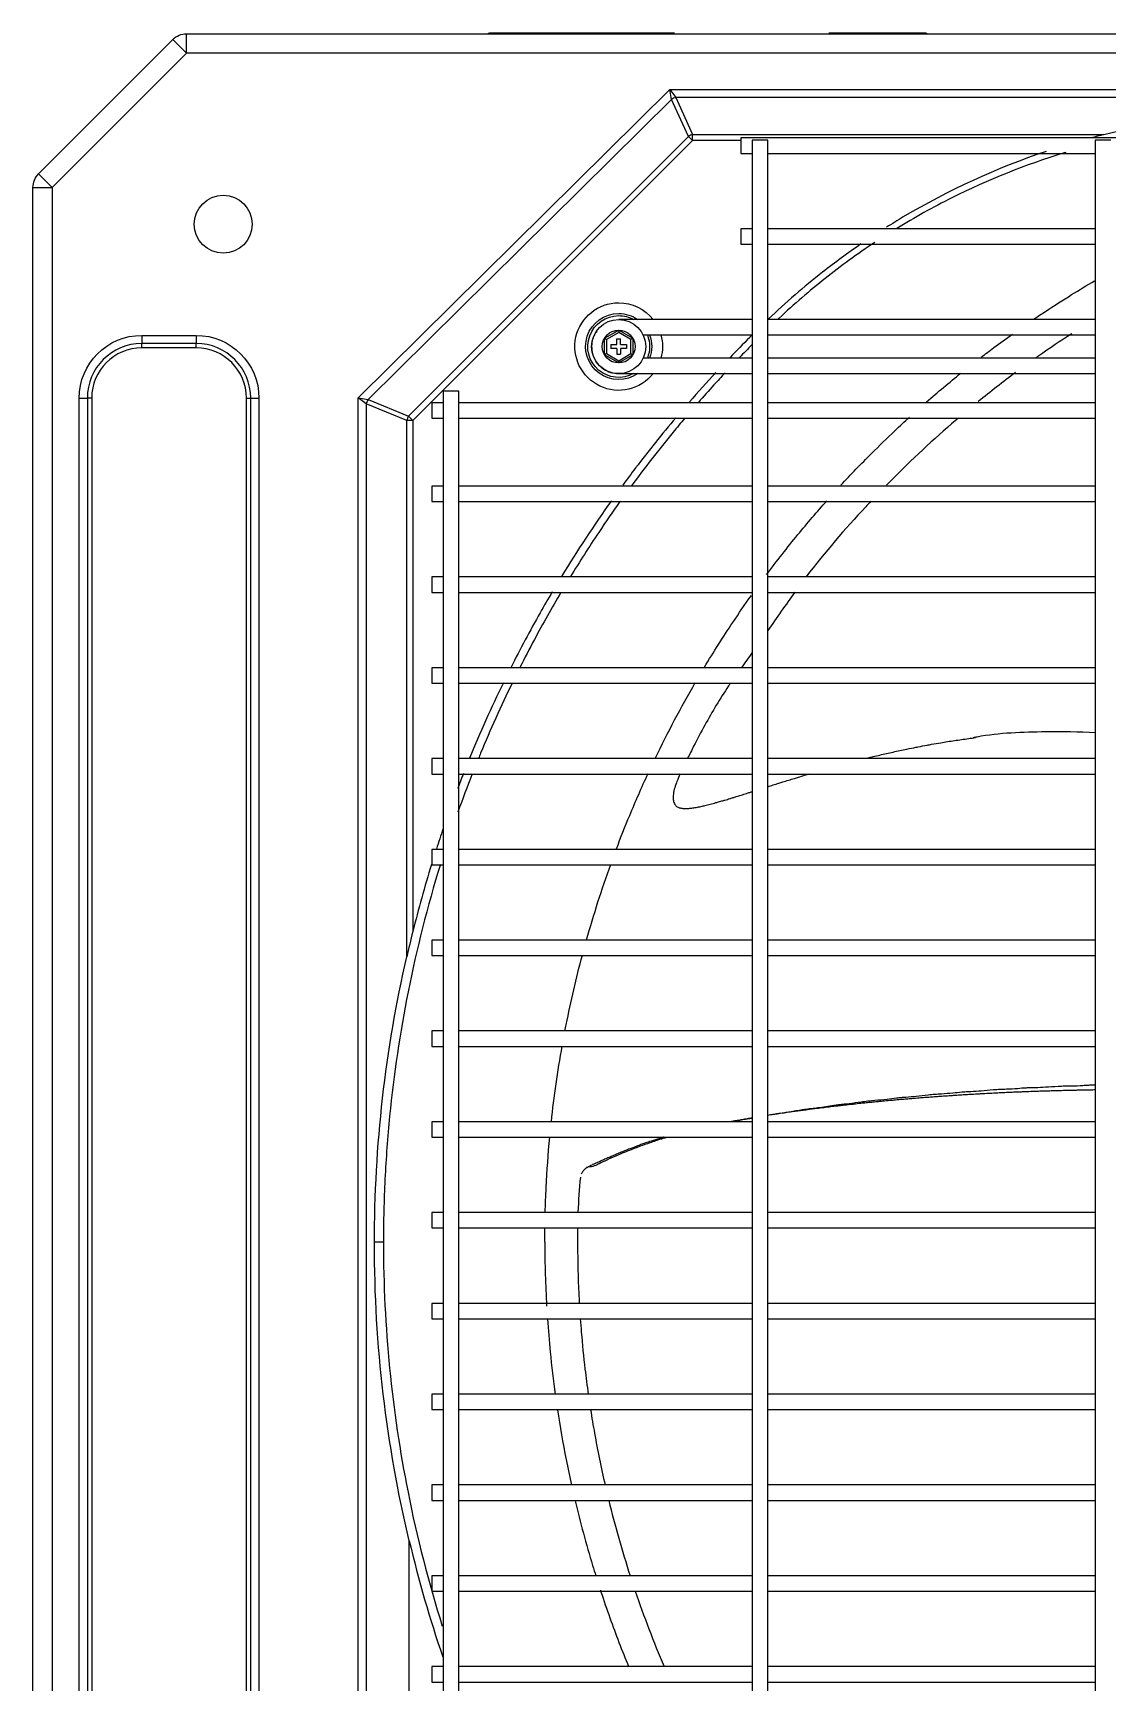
# Model space of a CAD drawing. Extents: x 58467 to 79089, y -33726 to -17391.
# Drawn here: x 72327.38 to 72355.18, y -19134.43 to -19091.76 of the extents above; entities that cross this region are included whole.
import ezdxf

# ---------------------------------------------------------------- set-up
doc = ezdxf.new("R2010")
doc.units = 0
doc.header["$LTSCALE"] = 100

# ---------------------------------------------------------------- blocks, each defined once
blk = doc.blocks.new('ZSGT')
at = {"color": 3}
for p, q in [((40391.467, -24502.922, -3.539), (40459.472, -24502.922, -3.539)), ((40391.467, -24503.421, -3.539), (40391.467, -24502.922, -3.539)), ((40399.614, -24502.902, -3.539), (40399.314, -24502.902, -3.539)), ((40404.097, -24502.902, -3.539), (40399.614, -24502.902, -3.539)), ((40399.614, -24502.922, -3.539), (40399.614, -24502.902, -3.539)), ((40410.278, -24502.902, -3.539), (40408.095, -24502.902, -3.539)), ((40410.278, -24502.922, -3.539), (40410.278, -24502.902, -3.539)), ((40410.578, -24502.902, -3.539), (40410.278, -24502.902, -3.539)), ((40387.639, -24506.546, -3.539), (40391.113, -24503.068, -3.539)), ((40391.113, -24503.068, -3.539), (40391.467, -24503.421, -3.539)), ((40391.467, -24503.421, -3.539), (40387.993, -24506.899, -3.539)), ((40459.472, -24503.421, -3.539), (40391.467, -24503.421, -3.539)), ((40395.909, -24512.343, -3.539), (40403.981, -24504.362, -3.539)), ((40404.023, -24504.619, -3.539), (40396.167, -24512.385, -3.539)), ((40403.981, -24504.362, -3.539), (40453.036, -24504.362, -3.539)), ((40403.981, -24504.362, -3.539), (40404.133, -24504.574, -3.539)), ((40404.023, -24504.619, -3.539), (40403.981, -24504.362, -3.539)), ((40404.457, -24505.576, -3.539), (40404.023, -24504.619, -3.539)), ((40404.133, -24504.574, -3.539), (40404.567, -24505.531, -3.539)), ((40452.884, -24504.574, -3.539), (40404.133, -24504.574, -3.539)), ((40404.567, -24505.531, -3.539), (40415.214, -24505.531, -3.539)), ((40404.567, -24505.686, -3.539), (40404.567, -24505.531, -3.539)), ((40397.214, -24512.819, -3.539), (40404.457, -24505.576, -3.539)), ((40404.567, -24505.686, -3.539), (40397.324, -24512.929, -3.539)), ((40404.567, -24505.686, -3.539), (40404.457, -24505.576, -3.539)), ((40405.812, -24505.686, -3.539), (40404.567, -24505.686, -3.539)), ((40451.205, -24505.617, -3.539), (40405.812, -24505.617, -3.539)), ((40405.812, -24505.617, -3.539), (40405.812, -24506.017, -3.539)), ((40406.112, -24505.674, -3.539), (40406.112, -24624.037, -3.539)), ((40406.312, -24505.674, -3.539), (40406.112, -24505.674, -3.539)), ((40406.512, -24505.674, -3.539), (40406.312, -24505.674, -3.539)), ((40406.512, -24624.037, -3.539), (40406.512, -24505.674, -3.539)), ((40414.991, -24505.674, -3.539), (40414.991, -24624.037, -3.539)), ((40415.191, -24505.674, -3.539), (40414.991, -24505.674, -3.539)), ((40415.391, -24505.674, -3.539), (40415.191, -24505.674, -3.539)), ((40405.812, -24506.017, -3.539), (40406.112, -24506.017, -3.539)), ((40406.512, -24506.017, -3.539), (40414.991, -24506.017, -3.539)), ((40387.639, -24506.546, -3.539), (40387.993, -24506.899, -3.539)), ((40387.493, -24622.901, -3.539), (40387.493, -24506.899, -3.539)), ((40387.493, -24506.899, -3.539), (40387.993, -24506.899, -3.539)), ((40387.993, -24506.899, -3.539), (40387.993, -24622.901, -3.539)), ((40406.112, -24507.966, -3.539), (40405.812, -24507.966, -3.539)), ((40405.812, -24507.966, -3.539), (40405.812, -24508.366, -3.539)), ((40414.991, -24507.966, -3.539), (40406.512, -24507.966, -3.539)), ((40405.812, -24508.366, -3.539), (40406.112, -24508.366, -3.539)), ((40406.512, -24508.366, -3.539), (40414.991, -24508.366, -3.539)), ((40402.286, -24510.803, -3.539), (40402.654, -24510.591, -3.539)), ((40402.654, -24510.649, -3.539), (40402.336, -24510.832, -3.539)), ((40402.654, -24510.591, -3.539), (40403.022, -24510.803, -3.539)), ((40402.654, -24510.591, -3.539), (40402.654, -24510.649, -3.539)), ((40402.972, -24510.832, -3.539), (40402.654, -24510.649, -3.539)), ((40404.654, -24510.316, -3.539), (40402.656, -24510.316, -3.539)), ((40404.654, -24510.316, -3.539), (40402.67, -24510.316, -3.539)), ((40404.695, -24510.316, -3.539), (40404.33, -24510.316, -3.539)), ((40404.978, -24510.316, -3.539), (40404.695, -24510.316, -3.539)), ((40406.113, -24510.316, -3.539), (40404.978, -24510.316, -3.539)), ((40414.991, -24510.316, -3.539), (40406.513, -24510.316, -3.539)), ((40390.312, -24510.726, -3.539), (40391.718, -24510.726, -3.539)), ((40390.312, -24510.726, -3.539), (40390.312, -24510.938, -3.539)), ((40391.718, -24510.938, -3.539), (40390.312, -24510.938, -3.539)), ((40390.312, -24511.05, -3.539), (40390.312, -24510.938, -3.539)), ((40391.718, -24511.05, -3.539), (40390.312, -24511.05, -3.539)), ((40391.718, -24510.726, -3.539), (40391.718, -24510.938, -3.539)), ((40391.718, -24511.05, -3.539), (40391.718, -24510.938, -3.539)), ((40402.286, -24511.228, -3.539), (40402.286, -24510.803, -3.539)), ((40402.286, -24510.803, -3.539), (40402.336, -24510.832, -3.539)), ((40402.336, -24510.832, -3.539), (40402.336, -24511.199, -3.539)), ((40402.454, -24510.966, -3.539), (40402.604, -24510.966, -3.539)), ((40402.454, -24510.966, -3.539), (40402.454, -24511.066, -3.539)), ((40402.604, -24511.066, -3.539), (40402.454, -24511.066, -3.539)), ((40402.604, -24510.816, -3.539), (40402.704, -24510.816, -3.539)), ((40402.604, -24510.966, -3.539), (40402.604, -24510.816, -3.539)), ((40402.604, -24511.066, -3.539), (40402.604, -24511.216, -3.539)), ((40402.704, -24510.966, -3.539), (40402.704, -24510.816, -3.539)), ((40402.704, -24510.966, -3.539), (40402.854, -24510.966, -3.539)), ((40402.704, -24511.066, -3.539), (40402.704, -24511.216, -3.539)), ((40402.854, -24511.066, -3.539), (40402.704, -24511.066, -3.539)), ((40402.854, -24510.966, -3.539), (40402.854, -24511.066, -3.539)), ((40403.022, -24510.803, -3.539), (40402.972, -24510.832, -3.539)), ((40402.972, -24511.199, -3.539), (40402.972, -24510.832, -3.539)), ((40403.022, -24510.803, -3.539), (40403.022, -24511.228, -3.539)), ((40403.286, -24510.716, -3.539), (40404.654, -24510.716, -3.539)), ((40404.33, -24510.716, -3.539), (40404.695, -24510.716, -3.539)), ((40404.695, -24510.716, -3.539), (40404.978, -24510.716, -3.539)), ((40404.978, -24510.716, -3.539), (40406.113, -24510.716, -3.539)), ((40406.513, -24510.716, -3.539), (40414.991, -24510.716, -3.539)), ((40402.336, -24511.199, -3.539), (40402.286, -24511.228, -3.539)), ((40402.654, -24511.441, -3.539), (40402.286, -24511.228, -3.539)), ((40402.336, -24511.199, -3.539), (40402.654, -24511.383, -3.539)), ((40402.604, -24511.216, -3.539), (40402.704, -24511.216, -3.539)), ((40402.654, -24511.383, -3.539), (40402.972, -24511.199, -3.539)), ((40403.022, -24511.228, -3.539), (40402.654, -24511.441, -3.539)), ((40402.654, -24511.383, -3.539), (40402.654, -24511.441, -3.539)), ((40402.972, -24511.199, -3.539), (40403.022, -24511.228, -3.539)), ((40404.047, -24511.316, -3.539), (40403.286, -24511.316, -3.539)), ((40404.329, -24511.316, -3.539), (40404.047, -24511.316, -3.539)), ((40404.695, -24511.316, -3.539), (40404.329, -24511.316, -3.539)), ((40404.978, -24511.316, -3.539), (40404.695, -24511.316, -3.539)), ((40406.112, -24511.316, -3.539), (40404.978, -24511.316, -3.539)), ((40414.991, -24511.316, -3.539), (40406.512, -24511.316, -3.539)), ((40402.67, -24511.716, -3.539), (40404.047, -24511.716, -3.539)), ((40404.047, -24511.716, -3.539), (40404.329, -24511.716, -3.539)), ((40404.329, -24511.716, -3.539), (40404.695, -24511.716, -3.539)), ((40404.329, -24511.716, -3.539), (40404.329, -24511.716, -3.539)), ((40404.695, -24511.716, -3.539), (40404.978, -24511.716, -3.539)), ((40404.695, -24511.716, -3.539), (40404.695, -24511.716, -3.539)), ((40404.978, -24511.716, -3.539), (40406.112, -24511.716, -3.539)), ((40406.512, -24511.716, -3.539), (40414.991, -24511.716, -3.539)), ((40388.688, -24617.494, -3.539), (40388.688, -24512.35, -3.539)), ((40388.688, -24512.35, -3.539), (40388.901, -24512.35, -3.539)), ((40388.901, -24512.35, -3.539), (40388.901, -24617.494, -3.539)), ((40389.013, -24512.35, -3.539), (40388.901, -24512.35, -3.539)), ((40389.013, -24512.35, -3.539), (40389.013, -24617.494, -3.539)), ((40393.018, -24512.35, -3.539), (40393.13, -24512.35, -3.539)), ((40393.018, -24617.494, -3.539), (40393.018, -24512.35, -3.539)), ((40393.13, -24617.494, -3.539), (40393.13, -24512.35, -3.539)), ((40393.13, -24512.35, -3.539), (40393.342, -24512.35, -3.539)), ((40393.342, -24512.35, -3.539), (40393.342, -24617.494, -3.539)), ((40395.909, -24617.501, -3.539), (40395.909, -24512.343, -3.539)), ((40396.121, -24512.495, -3.539), (40395.909, -24512.343, -3.539)), ((40395.909, -24512.343, -3.539), (40396.167, -24512.385, -3.539)), ((40398.113, -24512.173, -3.539), (40398.113, -24617.628, -3.539)), ((40398.313, -24512.173, -3.539), (40398.113, -24512.173, -3.539)), ((40398.513, -24512.173, -3.539), (40398.313, -24512.173, -3.539)), ((40398.513, -24617.628, -3.539), (40398.513, -24512.173, -3.539)), ((40397.169, -24512.929, -3.539), (40396.121, -24512.495, -3.539)), ((40396.121, -24512.495, -3.539), (40396.121, -24617.349, -3.539)), ((40396.167, -24512.385, -3.539), (40397.214, -24512.819, -3.539)), ((40398.114, -24512.473, -3.539), (40397.814, -24512.473, -3.539)), ((40397.814, -24512.473, -3.539), (40397.814, -24512.873, -3.539)), ((40406.113, -24512.473, -3.539), (40398.514, -24512.473, -3.539)), ((40414.991, -24512.473, -3.539), (40406.513, -24512.473, -3.539)), ((40397.169, -24526.805, -3.539), (40397.169, -24512.929, -3.539)), ((40397.324, -24512.929, -3.539), (40397.169, -24512.929, -3.539)), ((40397.324, -24512.929, -3.539), (40397.214, -24512.819, -3.539)), ((40397.324, -24512.929, -3.539), (40397.324, -24526.156, -3.539)), ((40397.814, -24512.873, -3.539), (40398.114, -24512.873, -3.539)), ((40398.514, -24512.873, -3.539), (40406.113, -24512.873, -3.539)), ((40406.513, -24512.873, -3.539), (40414.991, -24512.873, -3.539)), ((40398.114, -24514.629, -3.539), (40397.814, -24514.629, -3.539)), ((40397.814, -24514.629, -3.539), (40397.814, -24515.029, -3.539)), ((40406.113, -24514.629, -3.539), (40398.514, -24514.629, -3.539)), ((40414.991, -24514.629, -3.539), (40406.513, -24514.629, -3.539)), ((40397.814, -24515.029, -3.539), (40398.114, -24515.029, -3.539)), ((40398.514, -24515.029, -3.539), (40406.113, -24515.029, -3.539)), ((40406.513, -24515.029, -3.539), (40414.991, -24515.029, -3.539)), ((40398.114, -24516.979, -3.539), (40397.814, -24516.979, -3.539)), ((40397.814, -24516.979, -3.539), (40397.814, -24517.379, -3.539)), ((40406.113, -24516.979, -3.539), (40398.514, -24516.979, -3.539)), ((40414.991, -24516.979, -3.539), (40406.513, -24516.979, -3.539)), ((40397.814, -24517.379, -3.539), (40398.114, -24517.379, -3.539)), ((40398.514, -24517.379, -3.539), (40406.113, -24517.379, -3.539)), ((40406.513, -24517.379, -3.539), (40414.991, -24517.379, -3.539)), ((40398.114, -24519.328, -3.539), (40397.814, -24519.328, -3.539)), ((40397.814, -24519.328, -3.539), (40397.814, -24519.728, -3.539)), ((40406.113, -24519.328, -3.539), (40398.514, -24519.328, -3.539)), ((40414.991, -24519.328, -3.539), (40406.513, -24519.328, -3.539)), ((40397.814, -24519.728, -3.539), (40398.114, -24519.728, -3.539)), ((40398.514, -24519.728, -3.539), (40406.113, -24519.728, -3.539)), ((40406.513, -24519.728, -3.539), (40414.991, -24519.728, -3.539)), ((40398.114, -24521.678, -3.539), (40397.814, -24521.678, -3.539)), ((40397.814, -24521.678, -3.539), (40397.814, -24522.078, -3.539)), ((40406.113, -24521.678, -3.539), (40398.514, -24521.678, -3.539)), ((40414.991, -24521.678, -3.539), (40406.513, -24521.678, -3.539)), ((40397.814, -24522.078, -3.539), (40398.114, -24522.078, -3.539)), ((40398.514, -24522.078, -3.539), (40406.113, -24522.078, -3.539)), ((40406.513, -24522.078, -3.539), (40414.991, -24522.078, -3.539)), ((40398.114, -24524.028, -3.539), (40397.814, -24524.028, -3.539)), ((40397.814, -24524.028, -3.539), (40397.814, -24524.428, -3.539)), ((40406.113, -24524.028, -3.539), (40398.514, -24524.028, -3.539)), ((40414.991, -24524.028, -3.539), (40406.513, -24524.028, -3.539)), ((40397.814, -24524.428, -3.539), (40398.114, -24524.428, -3.539)), ((40398.514, -24524.428, -3.539), (40406.113, -24524.428, -3.539)), ((40406.513, -24524.428, -3.539), (40414.991, -24524.428, -3.539)), ((40398.114, -24526.377, -3.539), (40397.814, -24526.377, -3.539)), ((40397.814, -24526.377, -3.539), (40397.814, -24526.777, -3.539)), ((40406.113, -24526.377, -3.539), (40398.514, -24526.377, -3.539)), ((40414.991, -24526.377, -3.539), (40406.513, -24526.377, -3.539)), ((40397.814, -24526.777, -3.539), (40398.114, -24526.777, -3.539)), ((40398.514, -24526.777, -3.539), (40406.113, -24526.777, -3.539)), ((40406.513, -24526.777, -3.539), (40414.991, -24526.777, -3.539)), ((40398.114, -24528.727, -3.539), (40397.814, -24528.727, -3.539)), ((40397.814, -24528.727, -3.539), (40397.814, -24529.127, -3.539)), ((40406.113, -24528.727, -3.539), (40398.514, -24528.727, -3.539)), ((40414.991, -24528.727, -3.539), (40406.513, -24528.727, -3.539)), ((40397.814, -24529.127, -3.539), (40398.114, -24529.127, -3.539)), ((40398.514, -24529.127, -3.539), (40406.113, -24529.127, -3.539)), ((40406.513, -24529.127, -3.539), (40414.991, -24529.127, -3.539)), ((40398.114, -24531.077, -3.539), (40397.814, -24531.077, -3.539)), ((40397.814, -24531.077, -3.539), (40397.814, -24531.477, -3.539)), ((40406.113, -24531.077, -3.539), (40398.514, -24531.077, -3.539)), ((40414.991, -24531.077, -3.539), (40406.513, -24531.077, -3.539)), ((40397.814, -24531.477, -3.539), (40398.114, -24531.477, -3.539)), ((40398.514, -24531.477, -3.539), (40406.113, -24531.477, -3.539)), ((40406.513, -24531.477, -3.539), (40414.991, -24531.477, -3.539)), ((40398.114, -24533.426, -3.539), (40397.814, -24533.426, -3.539)), ((40397.814, -24533.426, -3.539), (40397.814, -24533.826, -3.539)), ((40406.113, -24533.426, -3.539), (40398.514, -24533.426, -3.539)), ((40414.991, -24533.426, -3.539), (40406.513, -24533.426, -3.539)), ((40397.814, -24533.826, -3.539), (40398.114, -24533.826, -3.539)), ((40398.514, -24533.826, -3.539), (40406.113, -24533.826, -3.539)), ((40406.513, -24533.826, -3.539), (40414.991, -24533.826, -3.539)), ((40398.114, -24535.776, -3.539), (40397.814, -24535.776, -3.539)), ((40397.814, -24535.776, -3.539), (40397.814, -24536.176, -3.539)), ((40406.113, -24535.776, -3.539), (40398.514, -24535.776, -3.539)), ((40414.991, -24535.776, -3.539), (40406.513, -24535.776, -3.539)), ((40397.814, -24536.176, -3.539), (40398.114, -24536.176, -3.539)), ((40398.514, -24536.176, -3.539), (40406.113, -24536.176, -3.539)), ((40406.513, -24536.176, -3.539), (40414.991, -24536.176, -3.539)), ((40398.114, -24538.126, -3.539), (40397.814, -24538.126, -3.539)), ((40397.814, -24538.126, -3.539), (40397.814, -24538.525, -3.539)), ((40406.113, -24538.126, -3.539), (40398.514, -24538.126, -3.539)), ((40414.991, -24538.126, -3.539), (40406.513, -24538.126, -3.539)), ((40397.814, -24538.525, -3.539), (40398.114, -24538.525, -3.539)), ((40398.514, -24538.525, -3.539), (40406.113, -24538.525, -3.539)), ((40406.513, -24538.525, -3.539), (40414.991, -24538.525, -3.539)), ((40398.114, -24540.475, -3.539), (40397.814, -24540.475, -3.539)), ((40397.814, -24540.475, -3.539), (40397.814, -24540.875, -3.539)), ((40406.113, -24540.475, -3.539), (40398.514, -24540.475, -3.539)), ((40414.991, -24540.475, -3.539), (40406.513, -24540.475, -3.539)), ((40397.814, -24540.875, -3.539), (40398.114, -24540.875, -3.539)), ((40398.514, -24540.875, -3.539), (40406.113, -24540.875, -3.539)), ((40406.513, -24540.875, -3.539), (40414.991, -24540.875, -3.539)), ((40397.233, -24552.744, -3.539), (40397.233, -24541.923, -3.539)), ((40398.114, -24542.826, -3.539), (40397.814, -24542.826, -3.539)), ((40397.814, -24542.826, -3.539), (40397.814, -24543.226, -3.539)), ((40406.113, -24542.826, -3.539), (40398.514, -24542.826, -3.539)), ((40414.991, -24542.826, -3.539), (40406.513, -24542.826, -3.539)), ((40397.814, -24543.226, -3.539), (40398.114, -24543.226, -3.539)), ((40398.514, -24543.226, -3.539), (40406.113, -24543.226, -3.539)), ((40406.513, -24543.226, -3.539), (40414.991, -24543.226, -3.539)), ((40398.114, -24545.175, -3.539), (40397.814, -24545.175, -3.539)), ((40397.814, -24545.175, -3.539), (40397.814, -24545.575, -3.539)), ((40406.113, -24545.175, -3.539), (40398.514, -24545.175, -3.539)), ((40414.991, -24545.175, -3.539), (40406.513, -24545.175, -3.539)), ((40397.814, -24545.575, -3.539), (40398.114, -24545.575, -3.539)), ((40398.514, -24545.575, -3.539), (40406.113, -24545.575, -3.539)), ((40406.513, -24545.575, -3.539), (40414.991, -24545.575, -3.539))]:
    blk.add_line(p, q, dxfattribs=at)
for centre, radius in [((40392.418, -24507.85, -3.539), 0.75), ((40402.654, -24511.016, -3.539), 0.7), ((40402.654, -24511.016, -3.539), 0.425), ((40402.654, -24511.016, -3.539), 0.425)]:
    blk.add_circle(centre, radius, dxfattribs=at)
at = {"color": 3, "extrusion": (0, 0, -1)}
for centre, radius, start, end in [((-40391.467, -24503.421, 3.539), 0.5, 45, 90), ((-40399.314, -24502.982, 3.539), 0.08, 48.5895, 90), ((-40387.993, -24506.899, 3.539), 0.5, 0, 45), ((-40402.654, -24511.016, 3.539), 1.133, 218.1431, 90), ((-40402.654, -24511.016, 3.539), 0.856, 234.7874, 90), ((-40402.654, -24511.016, 3.539), 0.8, 241.0199, 90), ((-40402.654, -24511.016, 3.539), 1.133, 90, 141.8512), ((-40402.654, -24511.016, 3.539), 0.856, 90, 125.1956), ((-40402.654, -24511.016, 3.539), 0.8, 90, 118.9576), ((-40390.312, -24512.35, 3.539), 1.624, 0, 90), ((-40391.718, -24512.35, 3.539), 1.624, 90, 180), ((-40402.654, -24511.016, 3.539), 0.8, 157.978, 202.0104), ((-40402.654, -24511.016, 3.539), 0.856, 159.5025, 200.4919), ((-40402.654, -24511.016, 3.539), 1.133, 164.6494, 195.3451)]:
    blk.add_arc(centre, radius, start, end, dxfattribs=at)
at = {"color": 3}
for centre, radius, start, end in [((40410.578, -24502.982, -3.539), 0.08, 48.5895, 90), ((40390.312, -24512.35, -3.539), 1.412, 90, 180), ((40390.312, -24512.35, -3.539), 1.3, 90, 180), ((40391.718, -24512.35, -3.539), 1.412, 0, 90), ((40391.718, -24512.35, -3.539), 1.3, 0, 90)]:
    blk.add_arc(centre, radius, start, end, dxfattribs=at)
for centre, major_axis in [((40404.133, -24504.729, -3.539), (-0.203, -0.084)), ((40404.567, -24505.686, -3.539), (-0.203, -0.084)), ((40396.277, -24512.495, -3.539), (-0.084, -0.203)), ((40397.324, -24512.929, -3.539), (-0.084, -0.203))]:
    blk.add_ellipse(centre, major_axis=major_axis, ratio=0.678598, start_param=4.438375, end_param=4.986403, dxfattribs=at)
for points, knots in [([(40415.214, -24505.531, -3.539), (40416.367, -24505.244, -3.539), (40417.539, -24505.065, -3.539), (40419.324, -24504.955, -3.539), (40419.921, -24505.019, -3.539), (40421.114, -24504.963, -3.539), (40421.711, -24504.939, -3.539), (40424.698, -24504.829, -3.539), (40427.096, -24504.786, -3.539), (40429.492, -24504.786, -3.539)], [0, 0, 0, 0, 0.25, 0.25, 0.375, 0.375, 0.5, 0.5, 1, 1, 1, 1]), ([(40413.721, -24505.967, -3.539), (40412.428, -24506.401, -3.539), (40411.195, -24506.967, -3.539), (40409.874, -24507.749, -3.539), (40409.728, -24507.839, -3.539), (40409.583, -24507.93, -3.539)], [0, 0, 0, 0, 0.888688, 0.888688, 1, 1, 1, 1]), ([(40414.226, -24505.992, -3.539), (40414.211, -24505.996, -3.539), (40414.197, -24506.001, -3.539), (40413.192, -24506.309, -3.539), (40412.209, -24506.702, -3.539), (40410.791, -24507.411, -3.539), (40410.316, -24507.675, -3.539), (40409.852, -24507.959, -3.539)], [0, 0, 0, 0, 0.009339, 0.009339, 0.659059, 0.659059, 1, 1, 1, 1]), ([(40408.926, -24508.362, -3.539), (40408.587, -24508.595, -3.539), (40408.255, -24508.838, -3.539), (40407.447, -24509.472, -3.539), (40406.98, -24509.875, -3.539), (40406.533, -24510.3, -3.539)], [0, 0, 0, 0, 0.39962, 0.39962, 1, 1, 1, 1]), ([(40409.282, -24508.323, -3.539), (40409.059, -24508.471, -3.539), (40408.84, -24508.623, -3.539), (40408.203, -24509.086, -3.539), (40407.794, -24509.409, -3.539), (40407.198, -24509.923, -3.539), (40407.002, -24510.098, -3.539), (40406.8, -24510.287, -3.539), (40406.79, -24510.296, -3.539), (40406.78, -24510.306, -3.539)], [0, 0, 0, 0, 0.252174, 0.252174, 0.74207, 0.74207, 0.987018, 0.987018, 1, 1, 1, 1]), ([(40413.399, -24510.308, -3.539), (40413.499, -24510.24, -3.539), (40413.823, -24510.024, -3.539), (40414.346, -24509.689, -3.539), (40414.774, -24509.43, -3.539), (40414.974, -24509.312, -3.539)], [0, 0, 0, 0, 0.194465, 0.627386, 1, 1, 1, 1]), ([(40402.086, -24510.622, -3.539), (40402.073, -24510.637, -3.539), (40402.041, -24510.679, -3.539), (40401.993, -24510.772, -3.539), (40401.953, -24510.92, -3.539), (40401.95, -24511.128, -3.539), (40402.016, -24511.33, -3.539), (40402.134, -24511.494, -3.539), (40402.269, -24511.611, -3.539), (40402.448, -24511.695, -3.539), (40402.581, -24511.715, -3.539), (40402.654, -24511.716, -3.539)], [0, 0, 0, 0, 0.042244, 0.108681, 0.210744, 0.339451, 0.513473, 0.618017, 0.733965, 0.8613, 1, 1, 1, 1]), ([(40412.038, -24511.291, -3.539), (40412.146, -24511.208, -3.539), (40412.414, -24511.005, -3.539), (40412.686, -24510.808, -3.539), (40412.848, -24510.692, -3.539)], [0, 0, 0, 0, 0.406175, 1, 1, 1, 1]), ([(40414.381, -24510.683, -3.539), (40414.095, -24510.869, -3.539), (40413.784, -24511.077, -3.539), (40413.477, -24511.294, -3.539), (40413.452, -24511.311, -3.539)], [0, 0, 0, 0, 0.918999, 1, 1, 1, 1]), ([(40405.407, -24511.697, -3.539), (40405.31, -24511.8, -3.539), (40405.215, -24511.904, -3.539), (40404.984, -24512.158, -3.539), (40404.849, -24512.31, -3.539), (40404.716, -24512.462, -3.539)], [0, 0, 0, 0, 0.410399, 0.410399, 1, 1, 1, 1]), ([(40410.623, -24512.45, -3.539), (40410.769, -24512.323, -3.539), (40411.062, -24512.072, -3.539), (40411.36, -24511.827, -3.539), (40411.51, -24511.706, -3.539)], [0, 0, 0, 0, 0.502284, 1, 1, 1, 1]), ([(40404.134, -24512.857, -3.539), (40403.775, -24513.282, -3.539), (40403.428, -24513.715, -3.539), (40402.979, -24514.305, -3.539), (40402.868, -24514.454, -3.539), (40402.758, -24514.603, -3.539)], [0, 0, 0, 0, 0.749906, 0.749906, 1, 1, 1, 1]), ([(40404.364, -24512.872, -3.539), (40404.262, -24512.992, -3.539), (40404.161, -24513.113, -3.539), (40403.69, -24513.687, -3.539), (40403.33, -24514.149, -3.539), (40402.984, -24514.62, -3.539)], [0, 0, 0, 0, 0.211709, 0.211709, 1, 1, 1, 1]), ([(40409.198, -24513.782, -3.539), (40409.4, -24513.583, -3.539), (40409.722, -24513.267, -3.539), (40410.053, -24512.96, -3.539), (40410.178, -24512.846, -3.539)], [0, 0, 0, 0, 0.627651, 1, 1, 1, 1]), ([(40411.451, -24512.862, -3.539), (40411.391, -24512.912, -3.539), (40410.754, -24513.46, -3.539), (40410.135, -24514.044, -3.539), (40409.588, -24514.601, -3.539)], [0, 0, 0, 0, 0.092857, 1, 1, 1, 1]), ([(40402.688, -24515.029, -3.539), (40402.501, -24515.291, -3.539), (40402.317, -24515.556, -3.539), (40401.886, -24516.201, -3.539), (40401.642, -24516.583, -3.539), (40401.405, -24516.97, -3.539)], [0, 0, 0, 0, 0.415669, 0.415669, 1, 1, 1, 1]), ([(40406.484, -24516.917, -3.539), (40406.747, -24516.565, -3.539), (40407.017, -24516.22, -3.539), (40407.538, -24515.585, -3.539), (40407.788, -24515.293, -3.539), (40408.043, -24515.006, -3.539)], [0, 0, 0, 0, 0.533334, 0.533334, 1, 1, 1, 1]), ([(40409.184, -24515.02, -3.539), (40409.138, -24515.068, -3.539), (40408.555, -24515.688, -3.539), (40407.99, -24516.339, -3.539), (40407.506, -24516.976, -3.539)], [0, 0, 0, 0, 0.077831, 1, 1, 1, 1]), ([(40400.934, -24517.365, -3.539), (40400.828, -24517.544, -3.539), (40400.724, -24517.724, -3.539), (40400.358, -24518.37, -3.539), (40400.107, -24518.841, -3.539), (40399.867, -24519.316, -3.539)], [0, 0, 0, 0, 0.279714, 0.279714, 1, 1, 1, 1]), ([(40401.159, -24517.379, -3.539), (40400.923, -24517.779, -3.539), (40400.694, -24518.185, -3.539), (40400.345, -24518.836, -3.539), (40400.22, -24519.077, -3.539), (40400.098, -24519.32, -3.539)], [0, 0, 0, 0, 0.633211, 0.633211, 1, 1, 1, 1]), ([(40404.875, -24519.311, -3.539), (40405.11, -24518.921, -3.539), (40405.354, -24518.536, -3.539), (40405.764, -24517.922, -3.539), (40405.924, -24517.69, -3.539), (40406.088, -24517.46, -3.539)], [0, 0, 0, 0, 0.617576, 0.617576, 1, 1, 1, 1]), ([(40399.896, -24519.726, -3.539), (40399.605, -24520.324, -3.539), (40399.332, -24520.931, -3.539), (40399.061, -24521.584, -3.539), (40399.043, -24521.627, -3.539), (40399.026, -24521.67, -3.539)], [0, 0, 0, 0, 0.9348, 0.9348, 1, 1, 1, 1]), ([(40405.547, -24519.727, -3.539), (40405.531, -24519.751, -3.539), (40405.294, -24520.1, -3.539), (40404.97, -24520.642, -3.539), (40404.636, -24521.279, -3.539), (40404.488, -24521.569, -3.539), (40404.436, -24521.675, -3.539)], [0, 0, 0, 0, 0.039319, 0.566519, 0.843939, 1, 1, 1, 1]), ([(40409.1, -24521.662, -3.539), (40409.131, -24521.654, -3.539), (40409.22, -24521.632, -3.539), (40409.367, -24521.597, -3.539), (40409.54, -24521.557, -3.539), (40409.713, -24521.518, -3.539), (40409.886, -24521.48, -3.539), (40410.078, -24521.439, -3.539), (40410.251, -24521.404, -3.539), (40410.445, -24521.366, -3.539), (40410.6, -24521.337, -3.539), (40410.794, -24521.302, -3.539), (40410.97, -24521.271, -3.539), (40411.167, -24521.239, -3.539), (40411.347, -24521.211, -3.539), (40411.529, -24521.185, -3.539), (40411.711, -24521.159, -3.539), (40411.832, -24521.144, -3.539), (40411.893, -24521.136, -3.539)], [0, 0, 0, 0, 0.034815, 0.097756, 0.160698, 0.223639, 0.28658, 0.349522, 0.433443, 0.475404, 0.559326, 0.601287, 0.685208, 0.74815, 0.811091, 0.874032, 0.936973, 1, 1, 1, 1]), ([(40411.841, -24521.13, -3.539), (40411.87, -24521.124, -3.539), (40412.483, -24521.005, -3.539), (40413.541, -24520.973, -3.539), (40414.565, -24520.98, -3.539), (40414.991, -24521.002, -3.539)], [0, 0, 0, 0, 0.028763, 0.596266, 1, 1, 1, 1]), ([(40402.596, -24524.017, -3.539), (40402.706, -24523.725, -3.539), (40402.82, -24523.436, -3.539), (40403.09, -24522.784, -3.539), (40403.249, -24522.422, -3.539), (40403.415, -24522.064, -3.539)], [0, 0, 0, 0, 0.44095, 0.44095, 1, 1, 1, 1]), ([(40404.244, -24522.076, -3.539), (40404.215, -24522.139, -3.539), (40404.142, -24522.308, -3.539), (40404.069, -24522.532, -3.539), (40404.06, -24522.734, -3.539), (40404.084, -24522.826, -3.539), (40404.119, -24522.883, -3.539), (40404.164, -24522.927, -3.539), (40404.204, -24522.945, -3.539), (40404.235, -24522.953, -3.539)], [0, 0, 0, 0, 0.20564, 0.547118, 0.687895, 0.809193, 0.86101, 0.907117, 1, 1, 1, 1]), ([(40406.511, -24522.406, -3.539), (40406.511, -24522.406, -3.539), (40406.558, -24522.391, -3.539), (40406.654, -24522.36, -3.539), (40406.784, -24522.32, -3.539), (40406.917, -24522.278, -3.539), (40407.051, -24522.237, -3.539), (40407.187, -24522.195, -3.539), (40407.325, -24522.153, -3.539), (40407.458, -24522.113, -3.539), (40407.558, -24522.083, -3.539), (40407.605, -24522.069, -3.539)], [0, 0, 0, 0, 0.000305, 0.138428, 0.276551, 0.368633, 0.506756, 0.644879, 0.736961, 0.875084, 1, 1, 1, 1]), ([(40404.223, -24522.949, -3.539), (40404.237, -24522.954, -3.539), (40404.263, -24522.96, -3.539), (40404.293, -24522.965, -3.539), (40404.338, -24522.969, -3.539), (40404.375, -24522.97, -3.539), (40404.419, -24522.97, -3.539), (40404.47, -24522.967, -3.539), (40404.515, -24522.963, -3.539), (40404.575, -24522.955, -3.539), (40404.627, -24522.947, -3.539), (40404.691, -24522.936, -3.539), (40404.751, -24522.924, -3.539), (40404.827, -24522.907, -3.539), (40404.906, -24522.889, -3.539), (40404.987, -24522.869, -3.539), (40405.06, -24522.85, -3.539), (40405.134, -24522.83, -3.539), (40405.222, -24522.805, -3.539), (40405.313, -24522.779, -3.539), (40405.419, -24522.748, -3.539), (40405.514, -24522.719, -3.539), (40405.611, -24522.689, -3.539), (40405.71, -24522.659, -3.539), (40405.826, -24522.623, -3.539), (40405.943, -24522.586, -3.539), (40406.043, -24522.554, -3.539), (40406.098, -24522.537, -3.539), (40406.123, -24522.529, -3.539)], [0, 0, 0, 0, 0.051203, 0.085927, 0.120651, 0.155375, 0.190098, 0.224822, 0.259546, 0.29427, 0.328994, 0.363718, 0.398442, 0.433165, 0.485251, 0.519975, 0.554699, 0.589423, 0.624147, 0.676233, 0.710956, 0.763042, 0.797766, 0.83249, 0.884576, 0.936662, 0.971386, 1, 1, 1, 1]), ([(40398.038, -24524.422, -3.539), (40397.704, -24525.503, -3.539), (40397.426, -24526.6, -3.539), (40396.992, -24528.772, -3.539), (40396.832, -24529.847, -3.539), (40396.671, -24531.474, -3.539), (40396.631, -24532.018, -3.539), (40396.591, -24532.834, -3.539), (40396.581, -24533.106, -3.539), (40396.568, -24533.651, -3.539), (40396.565, -24533.927, -3.539), (40396.565, -24534.196, -3.539)], [0, 0, 0, 0, 0.344826, 0.344826, 0.672413, 0.672413, 0.836207, 0.836207, 0.918103, 0.918103, 1, 1, 1, 1]), ([(40401.265, -24528.725, -3.539), (40401.275, -24528.672, -3.539), (40401.286, -24528.618, -3.539), (40401.416, -24527.962, -3.539), (40401.555, -24527.363, -3.539), (40401.714, -24526.769, -3.539)], [0, 0, 0, 0, 0.081892, 0.081892, 1, 1, 1, 1]), ([(40414.992, -24530.254, -3.539), (40414.95, -24530.255, -3.539), (40414.875, -24530.256, -3.539), (40414.734, -24530.259, -3.539), (40414.601, -24530.261, -3.539), (40414.435, -24530.265, -3.539), (40414.299, -24530.268, -3.539), (40414.13, -24530.272, -3.539), (40413.978, -24530.276, -3.539), (40413.813, -24530.281, -3.539), (40413.665, -24530.285, -3.539), (40413.518, -24530.29, -3.539), (40413.354, -24530.296, -3.539), (40413.207, -24530.302, -3.539), (40413.043, -24530.308, -3.539), (40412.895, -24530.314, -3.539), (40412.729, -24530.322, -3.539), (40412.578, -24530.329, -3.539), (40412.427, -24530.336, -3.539), (40412.262, -24530.344, -3.539), (40412.115, -24530.352, -3.539), (40411.954, -24530.361, -3.539), (40411.809, -24530.37, -3.539), (40411.647, -24530.379, -3.539), (40411.486, -24530.389, -3.539), (40411.341, -24530.399, -3.539), (40411.179, -24530.409, -3.539), (40411.032, -24530.42, -3.539), (40410.868, -24530.431, -3.539), (40410.721, -24530.442, -3.539), (40410.576, -24530.453, -3.539), (40410.417, -24530.466, -3.539), (40410.26, -24530.479, -3.539), (40410.102, -24530.492, -3.539), (40409.945, -24530.505, -3.539), (40409.804, -24530.518, -3.539), (40409.647, -24530.532, -3.539), (40409.505, -24530.545, -3.539), (40409.346, -24530.561, -3.539), (40409.203, -24530.575, -3.539), (40409.061, -24530.589, -3.539), (40408.905, -24530.605, -3.539), (40408.767, -24530.62, -3.539), (40408.614, -24530.637, -3.539), (40408.477, -24530.652, -3.539), (40408.325, -24530.669, -3.539), (40408.174, -24530.687, -3.539), (40408.038, -24530.703, -3.539), (40407.887, -24530.722, -3.539), (40407.75, -24530.739, -3.539), (40407.597, -24530.759, -3.539), (40407.461, -24530.777, -3.539), (40407.326, -24530.795, -3.539), (40407.178, -24530.815, -3.539), (40407.046, -24530.834, -3.539), (40406.901, -24530.855, -3.539), (40406.784, -24530.872, -3.539), (40406.645, -24530.893, -3.539), (40406.563, -24530.905, -3.539), (40406.51, -24530.914, -3.539)], [0, 0, 0, 0, 0.014465, 0.025686, 0.048127, 0.059348, 0.081789, 0.09301, 0.115451, 0.132282, 0.149113, 0.165944, 0.182775, 0.205216, 0.216437, 0.238878, 0.255709, 0.27254, 0.289371, 0.306202, 0.328643, 0.339864, 0.362305, 0.379136, 0.395967, 0.418408, 0.429629, 0.45207, 0.468901, 0.485732, 0.502563, 0.519394, 0.541835, 0.558666, 0.575497, 0.597939, 0.609159, 0.631601, 0.648431, 0.665262, 0.682093, 0.698924, 0.721366, 0.732586, 0.755028, 0.771859, 0.78869, 0.811131, 0.822351, 0.844793, 0.861624, 0.878455, 0.895286, 0.912117, 0.934558, 0.945779, 0.96822, 0.97944, 1, 1, 1, 1]), ([(40414.992, -24530.131, -3.539), (40414.961, -24530.131, -3.539), (40414.894, -24530.131, -3.539), (40414.782, -24530.136, -3.539), (40414.615, -24530.15, -3.539), (40414.421, -24530.155, -3.539), (40414.2, -24530.157, -3.539), (40413.961, -24530.166, -3.539), (40413.708, -24530.187, -3.539), (40413.494, -24530.197, -3.539), (40413.321, -24530.2, -3.539), (40413.164, -24530.203, -3.539), (40412.958, -24530.226, -3.539), (40412.735, -24530.236, -3.539), (40412.52, -24530.243, -3.539), (40412.289, -24530.259, -3.539), (40412.043, -24530.284, -3.539), (40411.83, -24530.299, -3.539), (40411.656, -24530.306, -3.539), (40411.493, -24530.314, -3.539), (40411.282, -24530.342, -3.539), (40411.05, -24530.356, -3.539), (40410.832, -24530.37, -3.539), (40410.602, -24530.392, -3.539), (40410.364, -24530.422, -3.539), (40410.151, -24530.441, -3.539), (40409.971, -24530.453, -3.539), (40409.8, -24530.469, -3.539), (40409.582, -24530.505, -3.539), (40409.327, -24530.524, -3.539), (40409.1, -24530.547, -3.539), (40408.87, -24530.577, -3.539), (40408.642, -24530.611, -3.539), (40408.417, -24530.633, -3.539), (40408.122, -24530.667, -3.539), (40407.898, -24530.712, -3.539), (40407.636, -24530.739, -3.539), (40407.386, -24530.771, -3.539), (40407.122, -24530.818, -3.539), (40406.899, -24530.853, -3.539), (40406.714, -24530.879, -3.539), (40406.6, -24530.896, -3.539), (40406.536, -24530.909, -3.539), (40406.511, -24530.914, -3.539)], [0, 0, 0, 0, 0.010355, 0.022017, 0.034912, 0.06644, 0.084702, 0.104252, 0.145583, 0.183247, 0.197905, 0.209829, 0.23371, 0.264361, 0.282067, 0.301316, 0.342279, 0.380092, 0.394981, 0.407215, 0.43204, 0.463541, 0.481722, 0.501226, 0.542595, 0.579874, 0.594265, 0.606592, 0.633467, 0.667291, 0.686602, 0.707431, 0.750283, 0.785454, 0.798796, 0.843668, 0.862, 0.881783, 0.924485, 0.963805, 0.979109, 0.991789, 1, 1, 1, 1]), ([(40406.113, -24530.978, -3.539), (40406.111, -24530.978, -3.539), (40406.067, -24530.985, -3.539), (40405.979, -24531, -3.539), (40405.85, -24531.023, -3.539), (40405.736, -24531.043, -3.539), (40405.636, -24531.061, -3.539), (40405.579, -24531.071, -3.539), (40405.549, -24531.077, -3.539)], [0, 0, 0, 0, 0.008257, 0.234671, 0.461085, 0.687499, 0.838441, 1, 1, 1, 1]), ([(40406.113, -24530.989, -3.539), (40406.104, -24530.99, -3.539), (40406.047, -24530.999, -3.539), (40405.937, -24531.016, -3.539), (40405.773, -24531.044, -3.539), (40405.668, -24531.065, -3.539), (40405.611, -24531.077, -3.539)], [0, 0, 0, 0, 0.049758, 0.328143, 0.614367, 1, 1, 1, 1]), ([(40400.752, -24533.425, -3.539), (40400.758, -24533.21, -3.539), (40400.766, -24532.995, -3.539), (40400.798, -24532.345, -3.539), (40400.829, -24531.91, -3.539), (40400.87, -24531.476, -3.539)], [0, 0, 0, 0, 0.331279, 0.331279, 1, 1, 1, 1]), ([(40403.917, -24531.477, -3.539), (40403.909, -24531.479, -3.539), (40403.87, -24531.491, -3.539), (40403.82, -24531.506, -3.539), (40403.729, -24531.533, -3.539), (40403.606, -24531.574, -3.539), (40403.425, -24531.633, -3.539), (40403.085, -24531.755, -3.539), (40402.711, -24531.907, -3.539), (40402.353, -24532.063, -3.539), (40402.174, -24532.152, -3.539), (40402.062, -24532.206, -3.539), (40401.975, -24532.238, -3.539), (40401.882, -24532.246, -3.539), (40401.837, -24532.255, -3.539), (40401.818, -24532.257, -3.539)], [0, 0, 0, 0, 0.011818, 0.05826, 0.078147, 0.142338, 0.204041, 0.310202, 0.571842, 0.682665, 0.781248, 0.831854, 0.86924, 0.927978, 1, 1, 1, 1]), ([(40403.82, -24531.476, -3.539), (40403.819, -24531.477, -3.539), (40403.794, -24531.484, -3.539), (40403.733, -24531.502, -3.539), (40403.635, -24531.532, -3.539), (40403.539, -24531.563, -3.539), (40403.456, -24531.59, -3.539), (40403.373, -24531.618, -3.539), (40403.28, -24531.651, -3.539), (40403.189, -24531.684, -3.539), (40403.11, -24531.713, -3.539), (40403.032, -24531.743, -3.539), (40402.955, -24531.773, -3.539), (40402.869, -24531.807, -3.539), (40402.795, -24531.837, -3.539), (40402.722, -24531.867, -3.539), (40402.661, -24531.892, -3.539), (40402.601, -24531.918, -3.539), (40402.533, -24531.946, -3.539), (40402.467, -24531.975, -3.539), (40402.401, -24532.003, -3.539), (40402.349, -24532.025, -3.539), (40402.294, -24532.049, -3.539), (40402.248, -24532.069, -3.539), (40402.195, -24532.093, -3.539), (40402.154, -24532.111, -3.539), (40402.107, -24532.131, -3.539), (40402.065, -24532.149, -3.539), (40402.03, -24532.165, -3.539), (40401.993, -24532.181, -3.539), (40401.977, -24532.188, -3.539), (40401.972, -24532.19, -3.539)], [0, 0, 0, 0, 0.001018, 0.033246, 0.081587, 0.129929, 0.162157, 0.194385, 0.242727, 0.291069, 0.323297, 0.355525, 0.403867, 0.436095, 0.484437, 0.516665, 0.548893, 0.581121, 0.613349, 0.661691, 0.693919, 0.726147, 0.758375, 0.790603, 0.82283, 0.855058, 0.887286, 0.919514, 0.951742, 0.98397, 1, 1, 1, 1]), ([(40401.952, -24532.199, -3.539), (40401.92, -24532.216, -3.539), (40401.856, -24532.252, -3.539), (40401.782, -24532.293, -3.539), (40401.733, -24532.348, -3.539), (40401.699, -24532.399, -3.539), (40401.685, -24532.427, -3.539)], [0, 0, 0, 0, 0.181976, 0.413188, 0.708779, 1, 1, 1, 1]), ([(40401.663, -24532.513, -3.539), (40401.634, -24532.816, -3.539), (40401.612, -24533.121, -3.539), (40401.6, -24533.423, -3.539), (40401.6, -24533.426, -3.539)], [0, 0, 0, 0, 0.989422, 1, 1, 1, 1]), ([(40401.59, -24533.827, -3.539), (40401.589, -24533.978, -3.539), (40401.589, -24534.545, -3.539), (40401.603, -24535.194, -3.539), (40401.629, -24535.692, -3.539), (40401.634, -24535.777, -3.539)], [0, 0, 0, 0, 0.229112, 0.868027, 1, 1, 1, 1]), ([(40396.565, -24534.197, -3.539), (40396.564, -24536.37, -3.539), (40396.78, -24538.553, -3.539), (40397.434, -24541.838, -3.539), (40397.73, -24542.994, -3.539), (40398.088, -24544.132, -3.539)], [0, 0, 0, 0, 0.642828, 0.642828, 1, 1, 1, 1]), ([(40400.81, -24536.178, -3.539), (40400.83, -24536.463, -3.539), (40400.853, -24536.747, -3.539), (40400.918, -24537.398, -3.539), (40400.961, -24537.765, -3.539), (40401.011, -24538.13, -3.539)], [0, 0, 0, 0, 0.43543, 0.43543, 1, 1, 1, 1]), ([(40401.659, -24536.177, -3.539), (40401.668, -24536.291, -3.539), (40401.701, -24536.725, -3.539), (40401.766, -24537.374, -3.539), (40401.836, -24537.909, -3.539), (40401.866, -24538.126, -3.539)], [0, 0, 0, 0, 0.175255, 0.666459, 1, 1, 1, 1]), ([(40401.069, -24538.531, -3.539), (40401.134, -24538.962, -3.539), (40401.21, -24539.391, -3.539), (40401.338, -24540.04, -3.539), (40401.385, -24540.261, -3.539), (40401.434, -24540.481, -3.539)], [0, 0, 0, 0, 0.659092, 0.659092, 1, 1, 1, 1]), ([(40401.926, -24538.526, -3.539), (40401.958, -24538.73, -3.539), (40402.067, -24539.379, -3.539), (40402.199, -24540.029, -3.539), (40402.302, -24540.475, -3.539)], [0, 0, 0, 0, 0.31466, 1, 1, 1, 1]), ([(40401.527, -24540.883, -3.539), (40401.661, -24541.445, -3.539), (40401.812, -24542.004, -3.539), (40402.007, -24542.651, -3.539), (40402.035, -24542.74, -3.539), (40402.063, -24542.83, -3.539)], [0, 0, 0, 0, 0.861253, 0.861253, 1, 1, 1, 1]), ([(40402.18, -24543.197, -3.539), (40402.185, -24543.211, -3.539), (40402.19, -24543.225, -3.539), (40402.269, -24543.465, -3.539), (40402.346, -24543.69, -3.539), (40402.578, -24544.34, -3.539), (40402.74, -24544.761, -3.539), (40402.911, -24545.177, -3.539)], [0, 0, 0, 0, 0.021083, 0.021083, 0.358408, 0.358408, 1, 1, 1, 1])]:
    blk.add_open_spline(points, degree=3, knots=knots, dxfattribs=at)
for points in [[(40415.214, -24505.531, -3.539), (40415.106, -24505.558, -3.539), (40414.996, -24505.586, -3.539), (40414.886, -24505.616, -3.539)], [(40406.045, -24510.779, -3.539), (40405.875, -24510.95, -3.539), (40405.706, -24511.122, -3.539), (40405.539, -24511.296, -3.539)], [(40406.107, -24510.967, -3.539), (40405.998, -24511.077, -3.539), (40405.889, -24511.189, -3.539), (40405.781, -24511.301, -3.539)], [(40406.111, -24510.713, -3.539), (40406.089, -24510.735, -3.539), (40406.067, -24510.757, -3.539), (40406.045, -24510.779, -3.539)], [(40405.169, -24511.688, -3.539), (40404.937, -24511.938, -3.539), (40404.709, -24512.191, -3.539), (40404.485, -24512.447, -3.539)], [(40412.93, -24511.688, -3.539), (40412.602, -24511.93, -3.539), (40412.277, -24512.182, -3.539), (40411.956, -24512.442, -3.539)], [(40408.405, -24514.606, -3.539), (40408.663, -24514.327, -3.539), (40408.926, -24514.054, -3.539), (40409.198, -24513.782, -3.539)], [(40402.467, -24515.005, -3.539), (40402.013, -24515.643, -3.539), (40401.581, -24516.298, -3.539), (40401.174, -24516.965, -3.539)], [(40407.214, -24517.371, -3.539), (40406.978, -24517.698, -3.539), (40406.748, -24518.033, -3.539), (40406.514, -24518.368, -3.539)], [(40406.112, -24518.936, -3.539), (40406.019, -24519.066, -3.539), (40405.924, -24519.195, -3.539), (40405.831, -24519.325, -3.539)], [(40399.669, -24519.716, -3.539), (40399.356, -24520.357, -3.539), (40399.065, -24521.008, -3.539), (40398.795, -24521.668, -3.539)], [(40403.604, -24521.663, -3.539), (40403.924, -24521, -3.539), (40404.269, -24520.349, -3.539), (40404.638, -24519.713, -3.539)], [(40398.635, -24522.067, -3.539), (40398.584, -24522.195, -3.539), (40398.535, -24522.323, -3.539), (40398.486, -24522.452, -3.539)], [(40398.863, -24522.074, -3.539), (40398.734, -24522.401, -3.539), (40398.61, -24522.731, -3.539), (40398.492, -24523.061, -3.539)], [(40398.111, -24523.49, -3.539), (40398.051, -24523.667, -3.539), (40397.992, -24523.844, -3.539), (40397.935, -24524.021, -3.539)], [(40397.809, -24524.419, -3.539), (40397.633, -24524.992, -3.539), (40397.471, -24525.571, -3.539), (40397.324, -24526.156, -3.539)], [(40401.823, -24526.371, -3.539), (40402.008, -24525.712, -3.539), (40402.217, -24525.06, -3.539), (40402.449, -24524.416, -3.539)], [(40397.324, -24526.156, -3.539), (40397.27, -24526.374, -3.539), (40397.218, -24526.592, -3.539), (40397.169, -24526.805, -3.539)], [(40396.333, -24534.226, -3.539), (40396.331, -24531.687, -3.539), (40396.617, -24529.215, -3.539), (40397.169, -24526.805, -3.539)], [(40400.911, -24531.075, -3.539), (40400.982, -24530.421, -3.539), (40401.076, -24529.77, -3.539), (40401.191, -24529.123, -3.539)], [(40400.742, -24534.196, -3.539), (40400.742, -24534.072, -3.539), (40400.743, -24533.949, -3.539), (40400.744, -24533.826, -3.539)], [(40397.233, -24541.923, -3.539), (40396.639, -24539.425, -3.539), (40396.331, -24536.861, -3.539), (40396.333, -24534.226, -3.539)], [(40396.565, -24534.197, -3.539), (40396.508, -24534.197, -3.539), (40396.425, -24534.197, -3.539), (40396.334, -24534.196, -3.539)], [(40400.742, -24534.196, -3.539), (40400.742, -24534.751, -3.539), (40400.758, -24535.302, -3.539), (40400.789, -24535.851, -3.539)], [(40402.397, -24540.875, -3.539), (40402.556, -24541.524, -3.539), (40402.74, -24542.175, -3.539), (40402.951, -24542.826, -3.539)], [(40397.233, -24541.923, -3.539), (40397.475, -24542.941, -3.539), (40397.764, -24543.942, -3.539), (40398.1, -24544.926, -3.539)], [(40403.084, -24543.226, -3.539), (40403.305, -24543.876, -3.539), (40403.553, -24544.527, -3.539), (40403.83, -24545.176, -3.539)]]:
    blk.add_open_spline(points, degree=3, dxfattribs=at)

msp = doc.modelspace()

# ---------------------------------------------------------------- block references
msp.add_blockref('ZSGT', (31939.888, 5411.143))

doc.saveas('drawing.dxf')
